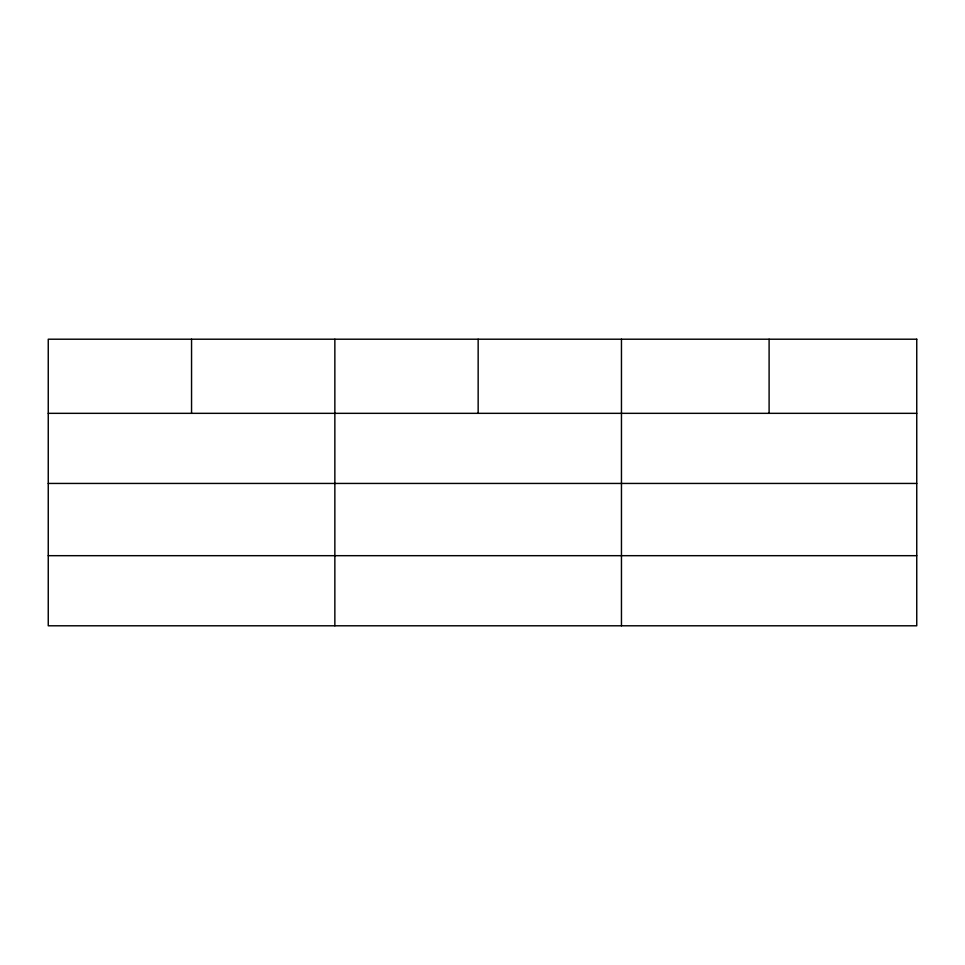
<?xml version="1.0" encoding="UTF-8"?>
<svg xmlns="http://www.w3.org/2000/svg" width="965" height="965" viewBox="0 0 965 965"><rect width="100%" height="100%" fill="white"/><g stroke="black" fill="none" stroke-linecap="round" stroke-linejoin="round"><path stroke-width="1.45" d="M48.25 413.334L916.75 413.334M48.25 483.441L916.75 483.441M48.25 555.683L916.75 555.683M769.105 339.21L769.105 413.334M621.46 339.21L621.46 625.79M478.157 339.21L478.157 413.334M334.855 339.21L334.855 625.79M191.553 339.21L191.553 413.334M916.75 339.21L48.25 339.21L48.25 625.79L916.75 625.79L916.75 339.21"/></g></svg>
